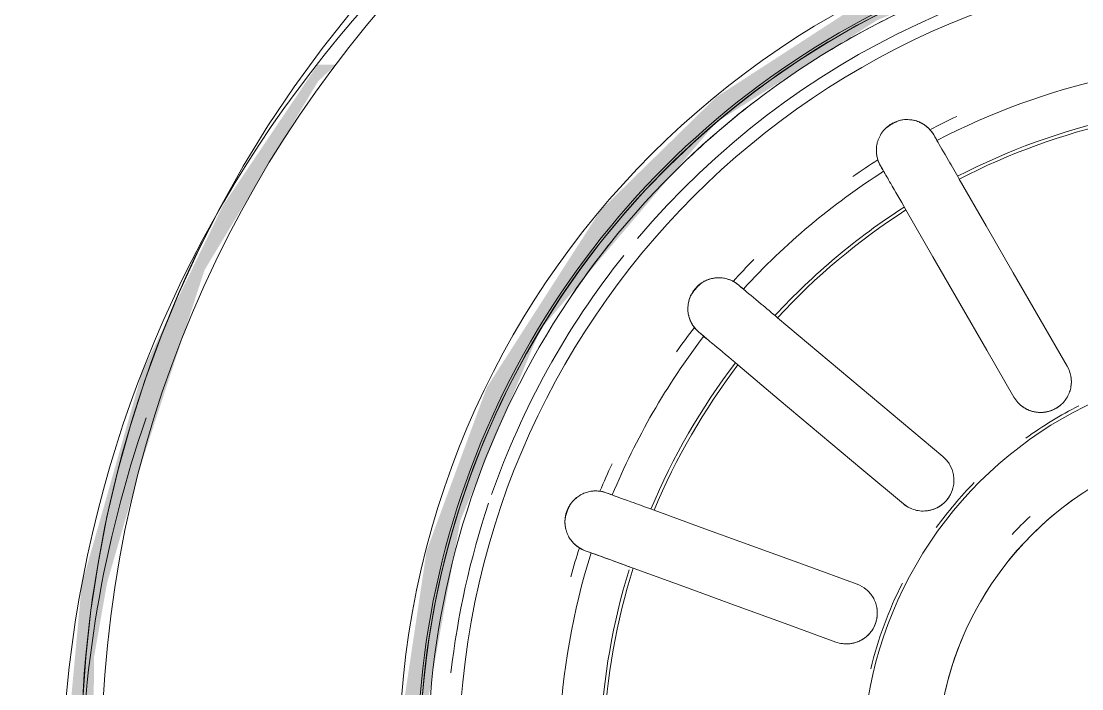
# Model space of a CAD drawing. Header units: millimetres. Extents: x -11245 to 8231, y -22520 to -3800.
# Drawn here: x -7597 to -7545.4, y -15402.1 to -15369.6 of the extents above; entities that cross this region are included whole.
import ezdxf

# ---------------------------------------------------------------- set-up
doc = ezdxf.new("R2010")
doc.units = ezdxf.units.MM
for name, color, linetype, lineweight in [('A-DETL-THIN', 151, 'Continuous', 9), ('A-FLOR-PATT', 8, 'Continuous', 25), ('A-GENM', 13, 'Continuous', 9), ('G-IMPT', 8, 'Continuous', 9)]:
    doc.layers.add(name, color=color, linetype=linetype, lineweight=lineweight)

# ---------------------------------------------------------------- blocks, each defined once
blk = doc.blocks.new('CRT_MGN_COZ_Fogão a lenha completo - CRT_MGN_COZ_Fogão a lenha completo-5005769-PONTOS ELÉTRICOS TÉRREO')
at = {"layer": 'G-IMPT', "flags": 128}
for points in [[(2520.561, -13.683), (2518.76, -12.253), (2516.902, -10.896), (2514.992, -9.615), (2513.033, -8.412), (2511.026, -7.287), (2508.977, -6.244), (2506.887, -5.284), (2504.761, -4.408), (2502.601, -3.617), (2500.411, -2.914), (2498.195, -2.299), (2495.956, -1.773), (2493.698, -1.337), (2491.424, -0.991), (2489.139, -0.737), (2486.845, -0.574)], [(2486.76, -17.098), (2488.393, -17.244), (2490.02, -17.456), (2491.636, -17.732), (2493.24, -18.072), (2494.83, -18.477), (2496.401, -18.944), (2497.953, -19.475), (2499.483, -20.066), (2500.987, -20.719), (2502.464, -21.431), (2503.912, -22.202), (2505.327, -23.029), (2506.709, -23.913), (2508.054, -24.852), (2509.36, -25.843), (2510.625, -26.886), (2511.848, -27.979), (2513.026, -29.119), (2514.158, -30.306), (2515.241, -31.537), (2516.275, -32.811), (2517.256, -34.124), (2518.184, -35.476), (2519.057, -36.864), (2519.875, -38.286), (2520.634, -39.74)], [(2494.315, -25.068), (2494.262, -25.213), (2494.209, -25.358)], [(2497.028, -26.384), (2497.081, -26.239), (2497.134, -26.094)], [(2493.467, -27.399), (2492.567, -29.87), (2491.668, -32.341), (2490.768, -34.812), (2489.869, -37.284)], [(2492.688, -38.31), (2493.587, -35.838), (2494.487, -33.367), (2495.386, -30.896), (2496.286, -28.425)], [(2504.952, -30.607), (2504.853, -30.726), (2504.753, -30.844)], [(2503.358, -32.508), (2501.667, -34.522), (2499.977, -36.537), (2498.286, -38.551), (2496.596, -40.566)], [(2507.051, -32.773), (2507.151, -32.654), (2507.25, -32.536)], [(2498.894, -42.494), (2500.584, -40.48), (2502.275, -38.465), (2503.965, -36.45), (2505.656, -34.436)], [(2513.053, -39.451), (2512.919, -39.528), (2512.785, -39.606)], [(2510.905, -40.691), (2508.627, -42.006), (2506.35, -43.321), (2504.072, -44.636), (2501.795, -45.951)], [(2487.515, -42.613), (2488.127, -42.769), (2488.733, -42.949), (2489.331, -43.154), (2489.92, -43.382), (2490.5, -43.633), (2491.069, -43.908), (2491.627, -44.204), (2492.173, -44.524), (2492.705, -44.864), (2493.223, -45.226), (2493.727, -45.608), (2494.214, -46.01), (2494.686, -46.431), (2495.14, -46.87), (2495.576, -47.328), (2495.993, -47.802), (2496.391, -48.293), (2496.77, -48.799), (2497.127, -49.32)], [(2514.285, -42.204), (2514.419, -42.126), (2514.553, -42.049)], [(2503.295, -48.549), (2505.572, -47.234), (2507.85, -45.919), (2510.127, -44.604), (2512.405, -43.289)]]:
    blk.add_lwpolyline(points, dxfattribs=at)
at = {"layer": 'G-IMPT'}
for centre, radius, start, end in [((2481.925, -58), 58.454, 21.17647, 90), ((2483.925, -58), 57.5, 63.74859, 180), ((2481.925, -58), 57.5, 70.86254, 90), ((2483.925, -58), 56.5, 0, 180), ((2483.925, -58), 42, 0, 180), ((2483.925, -58), 41.108, 360, 180), ((2483.925, -58), 41, 270, 90), ((2483.925, -58), 41, 360, 90), ((2483.925, -58), 40.608, 360, 180), ((2483.925, -58), 39.72, 71.3572, 83.5714), ((2483.925, -58), 39.099, 0, 180), ((2483.925, -58), 39.72, 51.4286, 70.7143), ((2483.925, -58), 34.223, 72.5121, 87.4879), ((2483.925, -58), 34.845, 72.4126, 74.8187), ((2483.925, -58), 40.608, 50.9525, 55.8621), ((2483.925, -58), 32.216, 72.9287, 87.3313), ((2483.925, -58), 34.845, 65.1811, 67.5874), ((2483.925, -58), 32.054, 72.6822, 87.3178), ((2483.925, -58), 34.223, 52.5121, 67.4879), ((2483.925, -58), 39.72, 0, 49.8953), ((2483.925, -58), 32.216, 52.6687, 67.3313), ((2483.925, -58), 32.054, 52.6822, 67.3178), ((2483.925, -58), 34.845, 52.4126, 54.8187), ((2483.925, -58), 40.608, 37.2414, 43.4483), ((2483.925, -58), 34.845, 45.1811, 47.5874), ((2483.925, -58), 34.223, 32.5121, 47.4879), ((2483.925, -58), 32.054, 32.6822, 47.3178), ((2483.925, -58), 32.216, 32.6687, 47.3313), ((2483.925, -58), 40.608, 24.8276, 31.0345), ((2483.925, -58), 34.845, 32.4126, 34.8187), ((2483.925, -58), 19.418, 360, 180), ((2483.925, -58), 19.579, 63.2443, 76.2957), ((2483.925, -58), 15.8, 270, 90), ((2483.925, -58), 19.579, 45.5592, 53.9837), ((2483.925, -58), 34.223, 12.5121, 27.4879), ((2483.925, -58), 34.845, 25.1811, 27.5874), ((2483.925, -58), 32.054, 12.6822, 27.3178), ((2483.925, -58), 32.216, 12.6687, 27.3313), ((2483.925, -58), 16.5, 43.0222, 47.3684), ((2483.925, -58), 19.579, 27, 35.8359)]:
    blk.add_arc(centre, radius, start, end, dxfattribs=at)
for points, knots in [([(2497.134, -26.094), (2497.18, -25.971), (2497.222, -25.778), (2497.227, -25.538), (2497.216, -25.396), (2497.197, -25.287), (2497.17, -25.176), (2497.137, -25.063), (2497.088, -24.938), (2497.02, -24.823), (2496.938, -24.7), (2496.851, -24.584), (2496.737, -24.462), (2496.604, -24.358), (2496.433, -24.268), (2496.232, -24.184), (2496.024, -24.119), (2495.835, -24.079), (2495.666, -24.073), (2495.501, -24.093), (2495.347, -24.13), (2495.207, -24.171), (2495.084, -24.217), (2494.975, -24.276), (2494.877, -24.342), (2494.785, -24.41), (2494.701, -24.48), (2494.601, -24.582), (2494.451, -24.77), (2494.359, -24.944), (2494.315, -25.068)], [-1, -1, -1, -1, -0.888889, -0.833333, -0.805556, -0.777778, -0.75, -0.722222, -0.694444, -0.659722, -0.638889, -0.611111, -0.583333, -0.555556, -0.527778, -0.5, -0.472222, -0.444444, -0.416667, -0.388889, -0.361111, -0.333333, -0.305556, -0.277778, -0.25, -0.222222, -0.194444, -0.166667, -0.111111, 0, 0, 0, 0]), ([(2493.467, -27.399), (2493.657, -26.875), (2493.95, -26.069), (2494.149, -25.524), (2494.209, -25.358)], [-1, -1, -1, -1, -0.4, 0, 0, 0, 0]), ([(2497.028, -26.384), (2496.938, -26.633), (2496.714, -27.25), (2496.413, -28.075), (2496.286, -28.425)], [-1, -1, -1, -1, -0.4, 0, 0, 0, 0]), ([(2507.25, -32.536), (2507.335, -32.436), (2507.44, -32.269), (2507.528, -32.045), (2507.566, -31.908), (2507.585, -31.799), (2507.598, -31.686), (2507.606, -31.568), (2507.602, -31.433), (2507.578, -31.303), (2507.542, -31.159), (2507.501, -31.021), (2507.435, -30.867), (2507.345, -30.724), (2507.216, -30.58), (2507.055, -30.432), (2506.882, -30.3), (2506.718, -30.198), (2506.562, -30.135), (2506.399, -30.097), (2506.243, -30.079), (2506.097, -30.07), (2505.966, -30.071), (2505.843, -30.089), (2505.728, -30.117), (2505.619, -30.15), (2505.515, -30.187), (2505.387, -30.249), (2505.181, -30.374), (2505.035, -30.506), (2504.952, -30.607)], [-1, -1, -1, -1, -0.888889, -0.833333, -0.805556, -0.777778, -0.75, -0.722222, -0.694444, -0.659722, -0.638889, -0.611111, -0.583333, -0.555556, -0.527778, -0.5, -0.472222, -0.444444, -0.416667, -0.388889, -0.361111, -0.333333, -0.305556, -0.277778, -0.25, -0.222222, -0.194444, -0.166667, -0.111111, 0, 0, 0, 0]), ([(2505.819, -30.098), (2505.787, -30.104), (2505.723, -30.119), (2505.634, -30.145), (2505.549, -30.176), (2505.44, -30.223), (2505.312, -30.292), (2505.222, -30.355), (2505.179, -30.388)], [-0.2222222, -0.2222222, -0.2222222, -0.2222222, -0.1944444, -0.1666667, -0.1388889, -0.1111111, -0.0555556, 0, 0, 0, 0]), ([(2503.358, -32.508), (2503.716, -32.081), (2504.267, -31.424), (2504.64, -30.98), (2504.753, -30.844)], [-1, -1, -1, -1, -0.4, 0, 0, 0, 0]), ([(2507.051, -32.773), (2506.881, -32.975), (2506.46, -33.478), (2505.895, -34.151), (2505.656, -34.436)], [-1, -1, -1, -1, -0.4, 0, 0, 0, 0]), ([(2489.869, -37.284), (2489.793, -37.494), (2489.752, -37.808), (2489.824, -38.191), (2489.898, -38.391), (2489.973, -38.539), (2490.062, -38.679), (2490.163, -38.804), (2490.282, -38.921), (2490.414, -39.026), (2490.552, -39.112), (2490.702, -39.184), (2490.862, -39.24), (2491.053, -39.285), (2491.286, -39.303), (2491.55, -39.28), (2491.803, -39.208), (2492.121, -39.06), (2492.456, -38.772), (2492.627, -38.478), (2492.688, -38.31)], [-1, -1, -1, -1, -0.861111, -0.791667, -0.756944, -0.722222, -0.6875, -0.652778, -0.618056, -0.583333, -0.548611, -0.513889, -0.479167, -0.444444, -0.388889, -0.333333, -0.277778, -0.222222, -0.111111, 0, 0, 0, 0]), ([(2489.785, -37.661), (2489.779, -37.725), (2489.775, -37.855), (2489.796, -38.049), (2489.841, -38.239), (2489.934, -38.484), (2490.133, -38.802), (2490.509, -39.121), (2491.016, -39.306), (2491.465, -39.303), (2491.804, -39.21), (2492.041, -39.097), (2492.254, -38.946), (2492.499, -38.699), (2492.629, -38.471), (2492.688, -38.31)], [-0.9166667, -0.9166667, -0.9166667, -0.9166667, -0.875, -0.8333333, -0.7916667, -0.75, -0.6666667, -0.5555556, -0.4444444, -0.3333333, -0.2777778, -0.2222222, -0.1666667, -0.1111111, 0, 0, 0, 0]), ([(2514.553, -42.049), (2514.667, -41.985), (2514.822, -41.864), (2514.982, -41.683), (2515.064, -41.567), (2515.119, -41.472), (2515.17, -41.37), (2515.218, -41.261), (2515.26, -41.134), (2515.282, -41.003), (2515.298, -40.856), (2515.306, -40.711), (2515.297, -40.544), (2515.262, -40.379), (2515.189, -40.199), (2515.089, -40.006), (2514.971, -39.823), (2514.852, -39.671), (2514.727, -39.558), (2514.587, -39.467), (2514.446, -39.396), (2514.313, -39.337), (2514.189, -39.294), (2514.067, -39.269), (2513.95, -39.256), (2513.836, -39.249), (2513.726, -39.249), (2513.584, -39.263), (2513.348, -39.31), (2513.166, -39.384), (2513.053, -39.451)], [-1, -1, -1, -1, -0.888889, -0.833333, -0.805556, -0.777778, -0.75, -0.722222, -0.694444, -0.659722, -0.638889, -0.611111, -0.583333, -0.555556, -0.527778, -0.5, -0.472222, -0.444444, -0.416667, -0.388889, -0.361111, -0.333333, -0.305556, -0.277778, -0.25, -0.222222, -0.194444, -0.166667, -0.111111, 0, 0, 0, 0]), ([(2510.905, -40.691), (2511.387, -40.413), (2512.13, -39.984), (2512.632, -39.694), (2512.785, -39.606)], [-1, -1, -1, -1, -0.4, 0, 0, 0, 0]), ([(2496.596, -40.566), (2496.452, -40.737), (2496.307, -41.018), (2496.243, -41.403), (2496.245, -41.616), (2496.264, -41.781), (2496.3, -41.943), (2496.352, -42.095), (2496.424, -42.246), (2496.513, -42.39), (2496.612, -42.518), (2496.729, -42.636), (2496.86, -42.744), (2497.024, -42.852), (2497.236, -42.948), (2497.493, -43.017), (2497.755, -43.036), (2498.105, -43.006), (2498.518, -42.849), (2498.779, -42.631), (2498.894, -42.494)], [-1, -1, -1, -1, -0.861111, -0.791667, -0.756944, -0.722222, -0.6875, -0.652778, -0.618056, -0.583333, -0.548611, -0.513889, -0.479167, -0.444444, -0.388889, -0.333333, -0.277778, -0.222222, -0.111111, 0, 0, 0, 0]), ([(2514.808, -41.863), (2514.848, -41.827), (2514.926, -41.749), (2515.016, -41.636), (2515.081, -41.537), (2515.126, -41.459), (2515.167, -41.375), (2515.193, -41.315), (2515.205, -41.284)], [-1, -1, -1, -1, -0.9444444, -0.8888889, -0.8611111, -0.8333333, -0.8055556, -0.7777778, -0.7777778, -0.7777778, -0.7777778]), ([(2496.332, -42.034), (2496.391, -42.2), (2496.569, -42.511), (2496.982, -42.858), (2497.405, -43.01), (2497.755, -43.038), (2497.93, -43.021), (2498.015, -43.006)], [-0.6666667, -0.6666667, -0.6666667, -0.6666667, -0.5555556, -0.4444444, -0.3333333, -0.2777778, -0.2222222, -0.2222222, -0.2222222, -0.2222222]), ([(2514.285, -42.204), (2514.056, -42.336), (2513.488, -42.664), (2512.727, -43.103), (2512.405, -43.289)], [-1, -1, -1, -1, -0.4, 0, 0, 0, 0]), ([(2501.795, -45.951), (2501.601, -46.063), (2501.368, -46.278), (2501.177, -46.617), (2501.106, -46.818), (2501.067, -46.979), (2501.045, -47.144), (2501.043, -47.305), (2501.059, -47.471), (2501.092, -47.636), (2501.142, -47.791), (2501.211, -47.942), (2501.298, -48.088), (2501.415, -48.245), (2501.582, -48.408), (2501.799, -48.561), (2502.039, -48.669), (2502.378, -48.76), (2502.82, -48.754), (2503.139, -48.638), (2503.295, -48.549)], [-1, -1, -1, -1, -0.861111, -0.791667, -0.756944, -0.722222, -0.6875, -0.652778, -0.618056, -0.583333, -0.548611, -0.513889, -0.479167, -0.444444, -0.388889, -0.333333, -0.277778, -0.222222, -0.111111, 0, 0, 0, 0]), ([(2501.487, -46.186), (2501.442, -46.231), (2501.356, -46.329), (2501.246, -46.49), (2501.159, -46.665), (2501.073, -46.912), (2501.021, -47.284), (2501.104, -47.77), (2501.373, -48.237), (2501.719, -48.524), (2502.039, -48.67), (2502.293, -48.736), (2502.553, -48.757), (2502.726, -48.741), (2502.811, -48.726)], [-0.9166667, -0.9166667, -0.9166667, -0.9166667, -0.875, -0.8333333, -0.7916667, -0.75, -0.6666667, -0.5555556, -0.4444444, -0.3333333, -0.2777778, -0.2222222, -0.1666667, -0.1111111, -0.1111111, -0.1111111, -0.1111111])]:
    blk.add_open_spline(points, degree=3, knots=knots, dxfattribs=at)
for points in [[(2496.943, -24.705), (2496.919, -24.672), (2496.866, -24.605), (2496.774, -24.506), (2496.667, -24.41), (2496.546, -24.322), (2496.404, -24.239), (2496.24, -24.168), (2496.068, -24.117), (2495.906, -24.089), (2495.757, -24.079), (2495.613, -24.083), (2495.479, -24.099), (2495.395, -24.117), (2495.355, -24.127)], [(2494.454, -24.784), (2494.429, -24.824), (2494.38, -24.911), (2494.335, -25.013), (2494.315, -25.068)], [(2494.664, -24.52), (2494.623, -24.561), (2494.546, -24.648), (2494.482, -24.738), (2494.454, -24.784)], [(2494.315, -25.068), (2494.219, -25.333), (2493.982, -25.983), (2493.681, -26.809), (2493.522, -27.247)], [(2494.315, -25.068), (2494.267, -25.2), (2494.213, -25.348), (2494.155, -25.508)], [(2497.134, -26.094), (2497.154, -26.039), (2497.186, -25.932), (2497.204, -25.834), (2497.21, -25.787)], [(2497.21, -25.787), (2497.218, -25.734), (2497.227, -25.624), (2497.224, -25.508), (2497.219, -25.45)], [(2496.974, -26.534), (2497.032, -26.374), (2497.086, -26.226), (2497.134, -26.094)], [(2505.179, -30.388), (2505.142, -30.417), (2505.066, -30.482), (2504.99, -30.563), (2504.952, -30.607)], [(2507.545, -31.166), (2507.534, -31.126), (2507.508, -31.045), (2507.455, -30.921), (2507.387, -30.794), (2507.304, -30.67), (2507.198, -30.543), (2507.068, -30.42), (2506.925, -30.314), (2506.782, -30.232), (2506.645, -30.171), (2506.508, -30.126), (2506.377, -30.095), (2506.292, -30.083), (2506.251, -30.079)], [(2504.952, -30.607), (2504.861, -30.715), (2504.76, -30.836), (2504.651, -30.967)], [(2507.427, -32.274), (2507.452, -32.226), (2507.498, -32.127), (2507.535, -32.016), (2507.55, -31.96)], [(2506.949, -32.895), (2507.059, -32.764), (2507.16, -32.644), (2507.25, -32.536)], [(2507.25, -32.536), (2507.288, -32.491), (2507.354, -32.401), (2507.405, -32.315), (2507.427, -32.274)], [(2513.673, -39.256), (2513.614, -39.261), (2513.499, -39.278), (2513.392, -39.306), (2513.341, -39.323)], [(2513.053, -39.451), (2512.931, -39.521), (2512.795, -39.6), (2512.647, -39.685)], [(2513.341, -39.323), (2513.297, -39.337), (2513.203, -39.372), (2513.103, -39.422), (2513.053, -39.451)], [(2515.238, -40.313), (2515.222, -40.262), (2515.185, -40.159), (2515.106, -39.999), (2515.007, -39.85), (2514.936, -39.766), (2514.9, -39.727)], [(2496.596, -40.566), (2496.513, -40.665), (2496.443, -40.774), (2496.388, -40.892)], [(2514.147, -42.284), (2514.295, -42.198), (2514.431, -42.12), (2514.553, -42.049)], [(2514.553, -42.049), (2514.603, -42.02), (2514.696, -41.958), (2514.773, -41.895), (2514.808, -41.863)]]:
    blk.add_open_spline(points, degree=3, dxfattribs=at)
blk = doc.blocks.new('CRT_MGN_COZ_Fogão a lenha completo - CRT_MGN_COZ_Fogão a lenha completo-V30-PONTOS ELÉTRICOS TÉRREO')
at = {"layer": 'G-IMPT', "flags": 128}
for points in [[(2520.561, -13.683), (2518.76, -12.253), (2516.902, -10.896), (2514.992, -9.615), (2513.033, -8.412), (2511.026, -7.287), (2508.977, -6.244), (2506.887, -5.284), (2504.761, -4.408), (2502.601, -3.617), (2500.411, -2.914), (2498.195, -2.299), (2495.956, -1.773), (2493.698, -1.337), (2491.424, -0.991), (2489.139, -0.737), (2486.845, -0.574)], [(2486.76, -17.098), (2488.393, -17.244), (2490.02, -17.456), (2491.636, -17.732), (2493.24, -18.072), (2494.83, -18.477), (2496.401, -18.944), (2497.953, -19.475), (2499.483, -20.066), (2500.987, -20.719), (2502.464, -21.431), (2503.912, -22.202), (2505.327, -23.029), (2506.709, -23.913), (2508.054, -24.852), (2509.36, -25.843), (2510.625, -26.886), (2511.848, -27.979), (2513.026, -29.119), (2514.158, -30.306), (2515.241, -31.537), (2516.275, -32.811), (2517.256, -34.124), (2518.184, -35.476), (2519.057, -36.864), (2519.875, -38.286), (2520.634, -39.74)], [(2494.315, -25.068), (2494.262, -25.213), (2494.209, -25.358)], [(2497.028, -26.384), (2497.081, -26.239), (2497.134, -26.094)], [(2493.467, -27.399), (2492.567, -29.87), (2491.668, -32.341), (2490.768, -34.812), (2489.869, -37.284)], [(2492.688, -38.31), (2493.587, -35.838), (2494.487, -33.367), (2495.386, -30.896), (2496.286, -28.425)], [(2504.952, -30.607), (2504.853, -30.726), (2504.753, -30.844)], [(2503.358, -32.508), (2501.667, -34.522), (2499.977, -36.537), (2498.286, -38.551), (2496.596, -40.566)], [(2507.051, -32.773), (2507.151, -32.654), (2507.25, -32.536)], [(2498.894, -42.494), (2500.584, -40.48), (2502.275, -38.465), (2503.965, -36.45), (2505.656, -34.436)], [(2513.053, -39.451), (2512.919, -39.528), (2512.785, -39.606)], [(2510.905, -40.691), (2508.627, -42.006), (2506.35, -43.321), (2504.072, -44.636), (2501.795, -45.951)], [(2487.515, -42.613), (2488.127, -42.769), (2488.733, -42.949), (2489.331, -43.154), (2489.92, -43.382), (2490.5, -43.633), (2491.069, -43.908), (2491.627, -44.204), (2492.173, -44.524), (2492.705, -44.864), (2493.223, -45.226), (2493.727, -45.608), (2494.214, -46.01), (2494.686, -46.431), (2495.14, -46.87), (2495.576, -47.328), (2495.993, -47.802), (2496.391, -48.293), (2496.77, -48.799), (2497.127, -49.32)], [(2514.285, -42.204), (2514.419, -42.126), (2514.553, -42.049)], [(2503.295, -48.549), (2505.572, -47.234), (2507.85, -45.919), (2510.127, -44.604), (2512.405, -43.289)]]:
    blk.add_lwpolyline(points, dxfattribs=at)
at = {"layer": 'G-IMPT'}
for centre, radius, start, end in [((2481.925, -58), 58.454, 21.17647, 90), ((2483.925, -58), 57.5, 63.74859, 180), ((2481.925, -58), 57.5, 70.86254, 90), ((2483.925, -58), 56.5, 0, 180), ((2483.925, -58), 42, 0, 180), ((2483.925, -58), 41.108, 360, 180), ((2483.925, -58), 41, 270, 90), ((2483.925, -58), 41, 360, 90), ((2483.925, -58), 40.608, 360, 180), ((2483.925, -58), 39.72, 71.3572, 83.5714), ((2483.925, -58), 39.099, 0, 180), ((2483.925, -58), 39.72, 51.4286, 70.7143), ((2483.925, -58), 34.223, 72.5121, 87.4879), ((2483.925, -58), 34.845, 72.4126, 74.8187), ((2483.925, -58), 40.608, 50.9525, 55.8621), ((2483.925, -58), 32.216, 72.9287, 87.3313), ((2483.925, -58), 34.845, 65.1811, 67.5874), ((2483.925, -58), 32.054, 72.6822, 87.3178), ((2483.925, -58), 34.223, 52.5121, 67.4879), ((2483.925, -58), 39.72, 0, 49.8953), ((2483.925, -58), 32.216, 52.6687, 67.3313), ((2483.925, -58), 32.054, 52.6822, 67.3178), ((2483.925, -58), 34.845, 52.4126, 54.8187), ((2483.925, -58), 40.608, 37.2414, 43.4483), ((2483.925, -58), 34.845, 45.1811, 47.5874), ((2483.925, -58), 34.223, 32.5121, 47.4879), ((2483.925, -58), 32.054, 32.6822, 47.3178), ((2483.925, -58), 32.216, 32.6687, 47.3313), ((2483.925, -58), 40.608, 24.8276, 31.0345), ((2483.925, -58), 34.845, 32.4126, 34.8187), ((2483.925, -58), 19.418, 360, 180), ((2483.925, -58), 19.579, 63.2443, 76.2957), ((2483.925, -58), 15.8, 270, 90), ((2483.925, -58), 19.579, 45.5592, 53.9837), ((2483.925, -58), 34.223, 12.5121, 27.4879), ((2483.925, -58), 34.845, 25.1811, 27.5874), ((2483.925, -58), 32.054, 12.6822, 27.3178), ((2483.925, -58), 32.216, 12.6687, 27.3313), ((2483.925, -58), 16.5, 43.0222, 47.3684), ((2483.925, -58), 19.579, 27, 35.8359)]:
    blk.add_arc(centre, radius, start, end, dxfattribs=at)
for points, knots in [([(2497.134, -26.094), (2497.18, -25.971), (2497.222, -25.778), (2497.227, -25.538), (2497.216, -25.396), (2497.197, -25.287), (2497.17, -25.176), (2497.137, -25.063), (2497.088, -24.938), (2497.02, -24.823), (2496.938, -24.7), (2496.851, -24.584), (2496.737, -24.462), (2496.604, -24.358), (2496.433, -24.268), (2496.232, -24.184), (2496.024, -24.119), (2495.835, -24.079), (2495.666, -24.073), (2495.501, -24.093), (2495.347, -24.13), (2495.207, -24.171), (2495.084, -24.217), (2494.975, -24.276), (2494.877, -24.342), (2494.785, -24.41), (2494.701, -24.48), (2494.601, -24.582), (2494.451, -24.77), (2494.359, -24.944), (2494.315, -25.068)], [-1, -1, -1, -1, -0.888889, -0.833333, -0.805556, -0.777778, -0.75, -0.722222, -0.694444, -0.659722, -0.638889, -0.611111, -0.583333, -0.555556, -0.527778, -0.5, -0.472222, -0.444444, -0.416667, -0.388889, -0.361111, -0.333333, -0.305556, -0.277778, -0.25, -0.222222, -0.194444, -0.166667, -0.111111, 0, 0, 0, 0]), ([(2493.467, -27.399), (2493.657, -26.875), (2493.95, -26.069), (2494.149, -25.524), (2494.209, -25.358)], [-1, -1, -1, -1, -0.4, 0, 0, 0, 0]), ([(2497.028, -26.384), (2496.938, -26.633), (2496.714, -27.25), (2496.413, -28.075), (2496.286, -28.425)], [-1, -1, -1, -1, -0.4, 0, 0, 0, 0]), ([(2507.25, -32.536), (2507.335, -32.436), (2507.44, -32.269), (2507.528, -32.045), (2507.566, -31.908), (2507.585, -31.799), (2507.598, -31.686), (2507.606, -31.568), (2507.602, -31.433), (2507.578, -31.303), (2507.542, -31.159), (2507.501, -31.021), (2507.435, -30.867), (2507.345, -30.724), (2507.216, -30.58), (2507.055, -30.432), (2506.882, -30.3), (2506.718, -30.198), (2506.562, -30.135), (2506.399, -30.097), (2506.243, -30.079), (2506.097, -30.07), (2505.966, -30.071), (2505.843, -30.089), (2505.728, -30.117), (2505.619, -30.15), (2505.515, -30.187), (2505.387, -30.249), (2505.181, -30.374), (2505.035, -30.506), (2504.952, -30.607)], [-1, -1, -1, -1, -0.888889, -0.833333, -0.805556, -0.777778, -0.75, -0.722222, -0.694444, -0.659722, -0.638889, -0.611111, -0.583333, -0.555556, -0.527778, -0.5, -0.472222, -0.444444, -0.416667, -0.388889, -0.361111, -0.333333, -0.305556, -0.277778, -0.25, -0.222222, -0.194444, -0.166667, -0.111111, 0, 0, 0, 0]), ([(2505.819, -30.098), (2505.787, -30.104), (2505.723, -30.119), (2505.634, -30.145), (2505.549, -30.176), (2505.44, -30.223), (2505.312, -30.292), (2505.222, -30.355), (2505.179, -30.388)], [-0.2222222, -0.2222222, -0.2222222, -0.2222222, -0.1944444, -0.1666667, -0.1388889, -0.1111111, -0.0555556, 0, 0, 0, 0]), ([(2503.358, -32.508), (2503.716, -32.081), (2504.267, -31.424), (2504.64, -30.98), (2504.753, -30.844)], [-1, -1, -1, -1, -0.4, 0, 0, 0, 0]), ([(2507.051, -32.773), (2506.881, -32.975), (2506.46, -33.478), (2505.895, -34.151), (2505.656, -34.436)], [-1, -1, -1, -1, -0.4, 0, 0, 0, 0]), ([(2489.869, -37.284), (2489.793, -37.494), (2489.752, -37.808), (2489.824, -38.191), (2489.898, -38.391), (2489.973, -38.539), (2490.062, -38.679), (2490.163, -38.804), (2490.282, -38.921), (2490.414, -39.026), (2490.552, -39.112), (2490.702, -39.184), (2490.862, -39.24), (2491.053, -39.285), (2491.286, -39.303), (2491.55, -39.28), (2491.803, -39.208), (2492.121, -39.06), (2492.456, -38.772), (2492.627, -38.478), (2492.688, -38.31)], [-1, -1, -1, -1, -0.861111, -0.791667, -0.756944, -0.722222, -0.6875, -0.652778, -0.618056, -0.583333, -0.548611, -0.513889, -0.479167, -0.444444, -0.388889, -0.333333, -0.277778, -0.222222, -0.111111, 0, 0, 0, 0]), ([(2489.785, -37.661), (2489.779, -37.725), (2489.775, -37.855), (2489.796, -38.049), (2489.841, -38.239), (2489.934, -38.484), (2490.133, -38.802), (2490.509, -39.121), (2491.016, -39.306), (2491.465, -39.303), (2491.804, -39.21), (2492.041, -39.097), (2492.254, -38.946), (2492.499, -38.699), (2492.629, -38.471), (2492.688, -38.31)], [-0.9166667, -0.9166667, -0.9166667, -0.9166667, -0.875, -0.8333333, -0.7916667, -0.75, -0.6666667, -0.5555556, -0.4444444, -0.3333333, -0.2777778, -0.2222222, -0.1666667, -0.1111111, 0, 0, 0, 0]), ([(2514.553, -42.049), (2514.667, -41.985), (2514.822, -41.864), (2514.982, -41.683), (2515.064, -41.567), (2515.119, -41.472), (2515.17, -41.37), (2515.218, -41.261), (2515.26, -41.134), (2515.282, -41.003), (2515.298, -40.856), (2515.306, -40.711), (2515.297, -40.544), (2515.262, -40.379), (2515.189, -40.199), (2515.089, -40.006), (2514.971, -39.823), (2514.852, -39.671), (2514.727, -39.558), (2514.587, -39.467), (2514.446, -39.396), (2514.313, -39.337), (2514.189, -39.294), (2514.067, -39.269), (2513.95, -39.256), (2513.836, -39.249), (2513.726, -39.249), (2513.584, -39.263), (2513.348, -39.31), (2513.166, -39.384), (2513.053, -39.451)], [-1, -1, -1, -1, -0.888889, -0.833333, -0.805556, -0.777778, -0.75, -0.722222, -0.694444, -0.659722, -0.638889, -0.611111, -0.583333, -0.555556, -0.527778, -0.5, -0.472222, -0.444444, -0.416667, -0.388889, -0.361111, -0.333333, -0.305556, -0.277778, -0.25, -0.222222, -0.194444, -0.166667, -0.111111, 0, 0, 0, 0]), ([(2510.905, -40.691), (2511.387, -40.413), (2512.13, -39.984), (2512.632, -39.694), (2512.785, -39.606)], [-1, -1, -1, -1, -0.4, 0, 0, 0, 0]), ([(2496.596, -40.566), (2496.452, -40.737), (2496.307, -41.018), (2496.243, -41.403), (2496.245, -41.616), (2496.264, -41.781), (2496.3, -41.943), (2496.352, -42.095), (2496.424, -42.246), (2496.513, -42.39), (2496.612, -42.518), (2496.729, -42.636), (2496.86, -42.744), (2497.024, -42.852), (2497.236, -42.948), (2497.493, -43.017), (2497.755, -43.036), (2498.105, -43.006), (2498.518, -42.849), (2498.779, -42.631), (2498.894, -42.494)], [-1, -1, -1, -1, -0.861111, -0.791667, -0.756944, -0.722222, -0.6875, -0.652778, -0.618056, -0.583333, -0.548611, -0.513889, -0.479167, -0.444444, -0.388889, -0.333333, -0.277778, -0.222222, -0.111111, 0, 0, 0, 0]), ([(2514.808, -41.863), (2514.848, -41.827), (2514.926, -41.749), (2515.016, -41.636), (2515.081, -41.537), (2515.126, -41.459), (2515.167, -41.375), (2515.193, -41.315), (2515.205, -41.284)], [-1, -1, -1, -1, -0.9444444, -0.8888889, -0.8611111, -0.8333333, -0.8055556, -0.7777778, -0.7777778, -0.7777778, -0.7777778]), ([(2496.332, -42.034), (2496.391, -42.2), (2496.569, -42.511), (2496.982, -42.858), (2497.405, -43.01), (2497.755, -43.038), (2497.93, -43.021), (2498.015, -43.006)], [-0.6666667, -0.6666667, -0.6666667, -0.6666667, -0.5555556, -0.4444444, -0.3333333, -0.2777778, -0.2222222, -0.2222222, -0.2222222, -0.2222222]), ([(2514.285, -42.204), (2514.056, -42.336), (2513.488, -42.664), (2512.727, -43.103), (2512.405, -43.289)], [-1, -1, -1, -1, -0.4, 0, 0, 0, 0]), ([(2501.795, -45.951), (2501.601, -46.063), (2501.368, -46.278), (2501.177, -46.617), (2501.106, -46.818), (2501.067, -46.979), (2501.045, -47.144), (2501.043, -47.305), (2501.059, -47.471), (2501.092, -47.636), (2501.142, -47.791), (2501.211, -47.942), (2501.298, -48.088), (2501.415, -48.245), (2501.582, -48.408), (2501.799, -48.561), (2502.039, -48.669), (2502.378, -48.76), (2502.82, -48.754), (2503.139, -48.638), (2503.295, -48.549)], [-1, -1, -1, -1, -0.861111, -0.791667, -0.756944, -0.722222, -0.6875, -0.652778, -0.618056, -0.583333, -0.548611, -0.513889, -0.479167, -0.444444, -0.388889, -0.333333, -0.277778, -0.222222, -0.111111, 0, 0, 0, 0]), ([(2501.487, -46.186), (2501.442, -46.231), (2501.356, -46.329), (2501.246, -46.49), (2501.159, -46.665), (2501.073, -46.912), (2501.021, -47.284), (2501.104, -47.77), (2501.373, -48.237), (2501.719, -48.524), (2502.039, -48.67), (2502.293, -48.736), (2502.553, -48.757), (2502.726, -48.741), (2502.811, -48.726)], [-0.9166667, -0.9166667, -0.9166667, -0.9166667, -0.875, -0.8333333, -0.7916667, -0.75, -0.6666667, -0.5555556, -0.4444444, -0.3333333, -0.2777778, -0.2222222, -0.1666667, -0.1111111, -0.1111111, -0.1111111, -0.1111111])]:
    blk.add_open_spline(points, degree=3, knots=knots, dxfattribs=at)
for points in [[(2496.943, -24.705), (2496.919, -24.672), (2496.866, -24.605), (2496.774, -24.506), (2496.667, -24.41), (2496.546, -24.322), (2496.404, -24.239), (2496.24, -24.168), (2496.068, -24.117), (2495.906, -24.089), (2495.757, -24.079), (2495.613, -24.083), (2495.479, -24.099), (2495.395, -24.117), (2495.355, -24.127)], [(2494.454, -24.784), (2494.429, -24.824), (2494.38, -24.911), (2494.335, -25.013), (2494.315, -25.068)], [(2494.664, -24.52), (2494.623, -24.561), (2494.546, -24.648), (2494.482, -24.738), (2494.454, -24.784)], [(2494.315, -25.068), (2494.219, -25.333), (2493.982, -25.983), (2493.681, -26.809), (2493.522, -27.247)], [(2494.315, -25.068), (2494.267, -25.2), (2494.213, -25.348), (2494.155, -25.508)], [(2497.134, -26.094), (2497.154, -26.039), (2497.186, -25.932), (2497.204, -25.834), (2497.21, -25.787)], [(2497.21, -25.787), (2497.218, -25.734), (2497.227, -25.624), (2497.224, -25.508), (2497.219, -25.45)], [(2496.974, -26.534), (2497.032, -26.374), (2497.086, -26.226), (2497.134, -26.094)], [(2505.179, -30.388), (2505.142, -30.417), (2505.066, -30.482), (2504.99, -30.563), (2504.952, -30.607)], [(2507.545, -31.166), (2507.534, -31.126), (2507.508, -31.045), (2507.455, -30.921), (2507.387, -30.794), (2507.304, -30.67), (2507.198, -30.543), (2507.068, -30.42), (2506.925, -30.314), (2506.782, -30.232), (2506.645, -30.171), (2506.508, -30.126), (2506.377, -30.095), (2506.292, -30.083), (2506.251, -30.079)], [(2504.952, -30.607), (2504.861, -30.715), (2504.76, -30.836), (2504.651, -30.967)], [(2507.427, -32.274), (2507.452, -32.226), (2507.498, -32.127), (2507.535, -32.016), (2507.55, -31.96)], [(2506.949, -32.895), (2507.059, -32.764), (2507.16, -32.644), (2507.25, -32.536)], [(2507.25, -32.536), (2507.288, -32.491), (2507.354, -32.401), (2507.405, -32.315), (2507.427, -32.274)], [(2513.673, -39.256), (2513.614, -39.261), (2513.499, -39.278), (2513.392, -39.306), (2513.341, -39.323)], [(2513.053, -39.451), (2512.931, -39.521), (2512.795, -39.6), (2512.647, -39.685)], [(2513.341, -39.323), (2513.297, -39.337), (2513.203, -39.372), (2513.103, -39.422), (2513.053, -39.451)], [(2515.238, -40.313), (2515.222, -40.262), (2515.185, -40.159), (2515.106, -39.999), (2515.007, -39.85), (2514.936, -39.766), (2514.9, -39.727)], [(2496.596, -40.566), (2496.513, -40.665), (2496.443, -40.774), (2496.388, -40.892)], [(2514.147, -42.284), (2514.295, -42.198), (2514.431, -42.12), (2514.553, -42.049)], [(2514.553, -42.049), (2514.603, -42.02), (2514.696, -41.958), (2514.773, -41.895), (2514.808, -41.863)]]:
    blk.add_open_spline(points, degree=3, dxfattribs=at)

msp = doc.modelspace()

# ---------------------------------------------------------------- hatches: boundary and pattern name
at = {"layer": 'A-FLOR-PATT', "lineweight": 9}
h = msp.add_hatch(dxfattribs=at)
h.set_pattern_fill('FP_1', color=9, style=0, pattern_type=2)
h.set_pattern_definition([(0, (0, 0), (609.6, 152.4), [25.146, -432.054, 25.146, -432.054, -2438.4]), (0, (0, 0), (609.6, 152.4), [-914.4, 25.146, -889.254, 25.146, -432.054, -1066.8]), (0, (0, 0), (609.6, 152.4), [-2286, 25.146, -279.654, 25.146, -736.854]), (120, (228.6, 76.2), (-436.7823, 451.7291), [25.146, -432.054, 25.146, -432.054, -2438.4]), (120, (228.6, 76.2), (-436.7823, 451.7291), [-914.4, 25.146, -889.254, 25.146, -432.054, -1066.8]), (120, (228.6, 76.2), (-436.7823, 451.7291), [-2286, 25.146, -279.654, 25.146, -736.854]), (240, (304.8, 381), (-172.8177, -604.1291), [25.146, -432.054, 25.146, -432.054, -2438.4]), (240, (304.8, 381), (-172.8177, -604.1291), [-914.4, 25.146, -889.254, 25.146, -432.054, -1066.8]), (240, (304.8, 381), (-172.8177, -604.1291), [-2286, 25.146, -279.654, 25.146, -736.854])])
h.paths.add_polyline_path([(-7253.156, -5639.186), (-7250.914, -5640.48), (-7252.12, -5639.615)])
h.paths.add_polyline_path([(-7254.62, -5635.651), (-7253.95, -5638.151), (-7254.084, -5636.945), (-7254.45, -5636.062)])
h.paths.add_polyline_path([(-11044.62, -19319.651), (-7944.62, -19319.651), (-7944.62, -17819.651), (-7954.62, -17819.651), (-7954.62, -17359.651), (-7944.62, -17359.651), (-7944.62, -17039.651), (-7954.62, -17039.651), (-7954.62, -16739.651), (-7944.62, -16739.651), (-7944.62, -16439.651), (-7964.62, -16439.651), (-7964.613, -16039.651), (-7944.62, -16039.651), (-7944.62, -16034.651), (-7964.62, -16034.651), (-7964.613, -15634.651), (-7944.62, -15634.651), (-7944.62, -15589.651), (-7964.62, -15589.651), (-7964.613, -15189.651), (-7944.62, -15189.651), (-7944.62, -15184.651), (-7964.62, -15184.651), (-7964.613, -14784.651), (-7944.62, -14784.651), (-7944.62, -14739.651), (-7964.62, -14739.651), (-7964.613, -14339.651), (-7944.62, -14339.651), (-7944.62, -14334.651), (-7964.62, -14334.651), (-7964.613, -13934.651), (-7944.62, -13934.651), (-7944.62, -13889.651), (-7605.159, -13889.651), (-7507.12, -13833.048), (-7507.12, -13889.651), (-7455.159, -13889.651), (-7357.12, -13833.048), (-7357.12, -13889.651), (-7244.62, -13889.651), (-7244.62, -13464.151), (-7270.502, -13460.743), (-7294.62, -13450.753), (-7315.331, -13434.861), (-7331.223, -13414.151), (-7341.213, -13390.033), (-7344.62, -13364.151), (-7341.213, -13338.269), (-7331.223, -13314.151), (-7315.331, -13293.44), (-7294.62, -13277.548), (-7270.502, -13267.558), (-7244.62, -13264.151), (-7244.62, -13088.651), (-7254.62, -13088.651), (-7254.62, -12988.651), (-7244.62, -12988.651), (-7244.62, -8790.651), (-7254.62, -8790.651), (-7254.62, -8690.651), (-7244.62, -8690.651), (-7244.62, -8355.151), (-7270.502, -8351.743), (-7294.62, -8341.753), (-7315.331, -8325.861), (-7331.223, -8305.151), (-7341.213, -8281.033), (-7344.62, -8255.151), (-7341.213, -8229.269), (-7331.223, -8205.151), (-7315.331, -8184.44), (-7294.62, -8168.548), (-7270.502, -8158.558), (-7244.62, -8155.151), (-7244.62, -8139.651), (-7254.62, -8139.651), (-7253.95, -5539.651), (-7244.62, -5539.651), (-7244.62, -5299.651), (-7044.62, -5299.651), (-7041.213, -5273.769), (-7031.223, -5249.651), (-7015.205, -5228.844), (-6994.62, -5213.048), (-6970.502, -5203.058), (-6944.62, -5199.651), (-6918.738, -5203.058), (-6894.62, -5213.048), (-6873.909, -5228.94), (-6858.018, -5249.651), (-6848.027, -5273.769), (-6844.62, -5299.651), (-6663.62, -5299.651), (-6663.62, -5289.651), (-6563.62, -5289.651), (-6563.62, -5299.651), (-3065.62, -5299.291), (-3065.62, -5289.651), (-2965.62, -5289.651), (-2965.62, -5299.651), (-2784.62, -5299.651), (-2781.213, -5273.769), (-2771.223, -5249.651), (-2755.331, -5228.94), (-2734.62, -5213.048), (-2710.502, -5203.058), (-2684.62, -5199.651), (-2658.738, -5203.058), (-2634.62, -5213.048), (-2613.909, -5228.94), (-2598.018, -5249.651), (-2588.027, -5273.769), (-2584.62, -5299.651), (-2524.62, -5299.651), (-2524.62, -3999.651), (-2584.62, -3999.651), (-2584.62, -3939.651), (-7042.12, -3939.651), (-7042.12, -3859.651), (-2584.62, -3859.651), (-2584.62, -3799.651), (-7044.62, -3799.651), (-7044.62, -3999.651), (-7244.62, -3999.651), (-7244.62, -3799.651), (-11044.62, -3799.651), (-11044.62, -3999.651), (-11244.62, -3999.651), (-11244.62, -7934.651), (-11044.62, -7934.651), (-11044.62, -8134.651), (-11244.62, -8134.651), (-11244.62, -11579.651), (-11044.62, -11579.651), (-11044.62, -11779.651), (-11244.62, -11779.651), (-11244.62, -15224.651), (-11044.62, -15224.651), (-11044.62, -15424.651), (-11244.62, -15424.651), (-11244.62, -19119.651), (-11044.62, -19119.651)])
h.paths.add_polyline_path([(-7504.62, -15607.726), (-7490.696, -15606.479), (-7477.518, -15602.997), (-7466.256, -15598.006), (-7455.502, -15591.067), (-7446.37, -15582.947), (-7438.697, -15573.749), (-7431.713, -15561.904), (-7427.342, -15550.895), (-7424.393, -15537.501), (-7424.486, -15531.805), (-7425.973, -15541.09), (-7429.275, -15553.452), (-7434.39, -15564.922), (-7440.362, -15574.336), (-7448.816, -15584.001), (-7459.509, -15592.725), (-7470.234, -15598.897), (-7480.561, -15602.997), (-7493.322, -15605.885), (-7504.62, -15607.637)])
h.paths.add_polyline_path([(-7684.62, -15607.226), (-7688.516, -15607.215), (-7689.699, -15606.86)])
h.paths.add_polyline_path([(-7684.62, -15607.726), (-7684.62, -15606.479), (-7697.291, -15605.71), (-7710.012, -15602.563), (-7723.009, -15596.847), (-7732.231, -15590.984), (-7741.896, -15582.529), (-7750.15, -15572.538), (-7756.792, -15561.112), (-7760.865, -15550.88), (-7763.788, -15537.95), (-7765.531, -15528.983), (-7764.374, -15540.65), (-7760.894, -15553.82), (-7755.901, -15565.09), (-7749.439, -15575.239), (-7740.489, -15585.302), (-7730.389, -15593.487), (-7719.658, -15599.697), (-7709.341, -15603.849), (-7697.291, -15606.729), (-7686.878, -15607.637)])
h.paths.add_polyline_path([(-7502.363, -15607.637), (-7504.62, -15607.226), (-7501.738, -15607.476)])
h.paths.add_polyline_path([(-7459.654, -15594.023), (-7459.509, -15593.178), (-7459.509, -15593.905)])
h.paths.add_polyline_path([(-7449.68, -15586.16), (-7450.117, -15585.687), (-7448.725, -15585.086)])
h.paths.add_polyline_path([(-7434.002, -15566.274), (-7434.184, -15565.335), (-7433.592, -15565.335)])
h.paths.add_polyline_path([(-7426.721, -15548.695), (-7427.25, -15548.236), (-7426.639, -15548.236)])
h.paths.add_polyline_path([(-7764.735, -15532.076), (-7765.37, -15528.1), (-7765.12, -15526.726), (-7764.753, -15531.817)])
h.paths.add_polyline_path([(-7536.62, -15466.18), (-7525.879, -15465.184), (-7515.504, -15462.232), (-7505.848, -15457.424), (-7497.24, -15450.924), (-7489.163, -15441.771), (-7483.935, -15432.968), (-7479.95, -15421.82), (-7478.415, -15413.119), (-7478.415, -15402.332), (-7481.001, -15389.929), (-7485.131, -15380.169), (-7491.017, -15371.242), (-7486.922, -15377.508), (-7483.935, -15383.747), (-7481.001, -15392.79), (-7479.586, -15403.117), (-7480.12, -15405.726), (-7479.763, -15410.939), (-7481.082, -15418.973), (-7483.126, -15423.722), (-7487.089, -15433.781), (-7488.583, -15435.469), (-7489.973, -15438.706), (-7496.455, -15446.186), (-7503.298, -15451.311), (-7516.071, -15459.007), (-7520.623, -15460.008), (-7531.407, -15461.985), (-7531.578, -15462.652), (-7552.234, -15460.052), (-7558.273, -15458.54), (-7565.086, -15455.326), (-7567.392, -15453.058), (-7578.777, -15444.239), (-7585.351, -15435.469), (-7589.939, -15426.136), (-7591.127, -15420.492), (-7593.529, -15407.726), (-7593.505, -15403.883), (-7593.477, -15400.513), (-7592.843, -15396.901), (-7591.127, -15390.959), (-7588.094, -15381.671), (-7584.657, -15375.982), (-7582.572, -15372.499), (-7581.708, -15371.677), (-7582.584, -15371.677), (-7587.197, -15378.53), (-7591.127, -15386.61), (-7594.079, -15396.985), (-7595.074, -15407.726), (-7594.079, -15418.467), (-7591.127, -15428.842), (-7585.444, -15439.775), (-7579.444, -15447.48), (-7571.846, -15454.373), (-7562.675, -15460.052), (-7552.617, -15463.948), (-7542.014, -15465.93)])
h.paths.add_polyline_path([(-7536.62, -15447.726), (-7527.357, -15446.666), (-7517.901, -15443.261), (-7510.589, -15438.616), (-7504.781, -15433.055), (-7499.409, -15425.082), (-7496.547, -15418.226), (-7494.85, -15410.116), (-7494.98, -15400.513), (-7496.719, -15392.634), (-7501.21, -15383.242), (-7506.083, -15376.947), (-7511.933, -15371.747), (-7519.537, -15367.357), (-7527.888, -15364.644), (-7536.62, -15363.726), (-7547.002, -15365.083), (-7555.339, -15368.182), (-7563.163, -15373.246), (-7568.808, -15378.768), (-7574.344, -15387.384), (-7577.277, -15395.344), (-7578.558, -15403.883), (-7577.875, -15413.39), (-7575.109, -15422.414), (-7570.783, -15430.085), (-7564.267, -15437.268), (-7557.555, -15442.094), (-7548.74, -15445.886), (-7540.273, -15447.528), (-7538.84, -15447.605)])
h.paths.add_polyline_path([(-7534.4, -15446.666), (-7543.253, -15446.186), (-7555.232, -15441.992), (-7562.347, -15437.352), (-7568.631, -15430.968), (-7573.831, -15422.941), (-7577.089, -15410.607), (-7577.381, -15403.527), (-7575.637, -15393.872), (-7571.751, -15384.588), (-7563.163, -15374.477), (-7555.339, -15369.516), (-7547.589, -15366.22), (-7534.4, -15364.786), (-7521.444, -15367.638), (-7510.565, -15374.378), (-7503.686, -15381.348), (-7499.43, -15389.038), (-7497.276, -15394.862), (-7495.62, -15405.726), (-7497.766, -15418.068), (-7501.567, -15426.528), (-7506.666, -15433.373), (-7512.816, -15438.832), (-7520.219, -15443.067), (-7528.455, -15445.691), (-7531.473, -15446.186)])
h.paths.add_polyline_path([(-7492.577, -15369.363), (-7498.556, -15363.435), (-7497.24, -15365.288), (-7493.422, -15368.735)])
h.paths.add_polyline_path([(-7572.3, -15361.456), (-7564.148, -15356.454), (-7571.846, -15361.079)])
h.paths.add_polyline_path([(-7505.611, -15358.19), (-7511.436, -15355.015), (-7505.848, -15358.096)])
h.paths.add_polyline_path([(-7502.363, -15205.814), (-7499.541, -15206.592), (-7503.246, -15205.975)])
h.paths.add_polyline_path([(-7424.867, -15286.726), (-7423.62, -15286.726), (-7424.867, -15272.801), (-7428.349, -15259.623), (-7433.477, -15248.117), (-7440.349, -15237.518), (-7448.751, -15228.15), (-7457.597, -15220.803), (-7468.683, -15214.169), (-7480.45, -15209.447), (-7493.845, -15206.499), (-7504.62, -15205.975), (-7504.62, -15206.972), (-7491.949, -15207.742), (-7479.144, -15210.92), (-7467.847, -15215.699), (-7457.009, -15222.468), (-7447.344, -15230.922), (-7439.09, -15240.914), (-7432.449, -15252.339), (-7428.349, -15262.666), (-7425.603, -15274.224), (-7424.867, -15280.45)])
h.paths.add_polyline_path([(-7765.531, -15284.468), (-7765.081, -15286.186), (-7765.466, -15284.827)])
h.paths.add_polyline_path([(-7765.054, -15286.726), (-7764.374, -15286.726), (-7763.604, -15274.055), (-7760.554, -15261.597), (-7755.646, -15249.953), (-7748.175, -15238.223), (-7740.424, -15229.45), (-7730.432, -15221.195), (-7719.007, -15214.554), (-7709.341, -15210.641), (-7697.122, -15207.709), (-7686.878, -15205.814), (-7698.789, -15207.021), (-7711.416, -15210.342), (-7722.984, -15215.445), (-7733.257, -15222.004), (-7743.196, -15230.857), (-7751.381, -15240.957), (-7757.001, -15250.407), (-7761.885, -15262.508), (-7764.623, -15274.055), (-7765.37, -15286.726), (-7765.12, -15286.726)])
h.paths.add_polyline_path([(-7689.97, -15206.611), (-7685.874, -15205.997), (-7688.078, -15206.475)])
h.paths.add_polyline_path([(-7684.62, -15166.726), (-7684.62, -15166.479), (-7690.302, -15166.503)])
h.paths.add_polyline_path([(-7536.62, -15026.18), (-7525.879, -15025.184), (-7514.116, -15021.62), (-7505.654, -15017.292), (-7497.24, -15010.924), (-7489.166, -15001.775), (-7483.91, -14992.91), (-7480.398, -14983.722), (-7478.415, -14973.119), (-7478.415, -14962.332), (-7480.398, -14951.729), (-7484.294, -14941.671), (-7489.973, -14932.499), (-7498.556, -14923.435), (-7507.425, -14917.149), (-7515.504, -14913.219), (-7525.879, -14910.267), (-7536.62, -14909.272), (-7547.361, -14910.267), (-7559.014, -14913.783), (-7567.536, -14918.126), (-7577.336, -14925.863), (-7584.074, -14933.677), (-7589.33, -14942.542), (-7593.29, -14953.631), (-7594.825, -14962.332), (-7594.825, -14973.119), (-7592.239, -14985.522), (-7588.129, -14995.248), (-7583.267, -15002.952), (-7574.684, -15012.017), (-7565.815, -15018.302), (-7557.736, -15022.232), (-7547.361, -15025.184), (-7542.014, -15025.93)])
h.paths.add_polyline_path([(-7531.578, -15024.652), (-7554.255, -15022.012), (-7563.082, -15018.302), (-7571.846, -15012.642), (-7577.759, -15007.106), (-7579.818, -15004.632), (-7581.18, -15002.952), (-7583.953, -14998.498), (-7589.859, -14988.333), (-7592.239, -14980.662), (-7593.595, -14970), (-7593.44, -14966.164), (-7593.459, -14962.332), (-7592.158, -14954.478), (-7588.946, -14944.864), (-7583.936, -14935.759), (-7576.662, -14927.041), (-7569.378, -14920.955), (-7559.431, -14915.4), (-7554.255, -14913.63), (-7541.833, -14911.467), (-7541.161, -14910.842), (-7520.623, -14913.443), (-7515.504, -14914.684), (-7505.784, -14919.689), (-7497.691, -14925.972), (-7491.966, -14932.499), (-7490.488, -14934.671), (-7488.935, -14936.954), (-7486.528, -14941.671), (-7482.415, -14949.767), (-7481.167, -14956.985), (-7479.829, -14966.33), (-7480.1, -14967.826), (-7479.769, -14972.939), (-7480.607, -14977.027), (-7482.113, -14982.492), (-7485.471, -14993.078), (-7490.98, -15002.011), (-7498.158, -15009.901), (-7505.848, -15015.809), (-7515.504, -15020.755), (-7523.277, -15023.189), (-7531.469, -15024.226), (-7531.528, -15024.455)])
h.paths.add_polyline_path([(-7536.62, -15009.726), (-7526.238, -15008.366), (-7518.008, -15005.315), (-7510.743, -15000.741), (-7504.879, -14995.176), (-7499.946, -14988.136), (-7496.547, -14980.226), (-7494.85, -14972.116), (-7494.98, -14962.513), (-7497.226, -14953.312), (-7501.21, -14945.242), (-7506.795, -14938.235), (-7513.19, -14932.931), (-7520.623, -14928.94), (-7527.888, -14926.644), (-7536.62, -14925.726), (-7547.002, -14927.083), (-7555.232, -14930.126), (-7563.342, -14935.398), (-7569.316, -14941.437), (-7574.367, -14949.435), (-7577.277, -14957.344), (-7578.558, -14965.452), (-7578.067, -14974.521), (-7575.087, -14984.46), (-7570.769, -14992.103), (-7564.267, -14999.268), (-7557.03, -15004.373), (-7549.173, -15007.765), (-7540.864, -15009.496)])
h.paths.add_polyline_path([(-7534.4, -15008.666), (-7541.161, -15008.285), (-7551.327, -15005.742), (-7559.629, -15001.661), (-7568.631, -14992.968), (-7573.831, -14984.941), (-7577.089, -14972.607), (-7577.62, -14967.726), (-7575.637, -14955.872), (-7571.751, -14946.588), (-7565.593, -14939.043), (-7559.937, -14934.29), (-7551.417, -14929.533), (-7538.84, -14926.786), (-7525.651, -14928.22), (-7517.901, -14931.516), (-7510.772, -14936.202), (-7503.905, -14943.039), (-7498.251, -14953.948), (-7496.335, -14961.156), (-7495.86, -14972.159), (-7499.43, -14984.414), (-7503.98, -14992.538), (-7510.894, -14999.352), (-7516.047, -15002.953), (-7525.991, -15007.287), (-7532.23, -15008.31)])
h.paths.add_polyline_path([(-9338.771, -12639.651), (-9954.483, -12639.651), (-9961.644, -12579.899), (-9964.275, -12550.623), (-9965.645, -12519.514), (-9965.396, -12494.655), (-9962.233, -12455.641), (-9955.933, -12391.455), (-9955.52, -12363.929), (-9956.905, -12297.499), (-9956.125, -12270.424), (-9953.709, -12241.428), (-9949.539, -12214.298), (-9941.474, -12178.747), (-9927.253, -12126.134), (-9916.55, -12082.438), (-9912.101, -12057.024), (-9908.459, -12023.202), (-9906.262, -11981.806), (-9905.553, -11938.544), (-9906.436, -11871.654), (-9912.434, -11591.235), (-9911.826, -11508.231), (-9909.26, -11352.01), (-9910.77, -11307.955), (-9913.906, -11271.091), (-9919.145, -11233.677), (-9926.132, -11198.484), (-9934.675, -11165.564), (-9970.388, -11041.426), (-9985.002, -10977.584), (-9997.248, -10914.581), (-10010.349, -10842.489), (-10029.996, -11062.452), (-10043, -11222.359), (-10046.618, -11290.42), (-10048.57, -11370.992), (-10049.422, -11505.667), (-10049.31, -12001.065), (-10047.542, -12066.103), (-10043.318, -12127.456), (-10036.375, -12199.501), (-10030.582, -12258.75), (-10028.915, -12299.907), (-10028.921, -12351.775), (-10029.342, -12416.828), (-10027.558, -12487.777), (-10026.468, -12559.033), (-10027.287, -12599.144), (-10029.114, -12639.651), (-10398.926, -12639.651), (-10403.119, -12559.033), (-10403.621, -12508.153), (-10401.837, -12380.248), (-10400.327, -12235.584), (-10401.115, -12127.456), (-10404.023, -12022.534), (-10409.73, -11879.085), (-10416.254, -11763.999), (-10422.358, -11658.976), (-10424.563, -11581.055), (-10427.914, -11348.628), (-10428.372, -11195.388), (-10427.361, -11144.37), (-10424.19, -11131.939), (-10421.033, -11122.228), (-10418.248, -11102.102), (-10417.555, -11077.155), (-10416.396, -11044.639), (-10412.096, -10978.567), (-10408.892, -10885.673), (-10406.154, -10833.252), (-10407.746, -10784.868), (-10409.293, -10728.777), (-10409.082, -10688.101), (-10407.21, -10551.035), (-10406.056, -10275.718), (-10404.455, -10091.414), (-10406.096, -9997.038), (-10410.918, -9849.149), (-10419.572, -9639.651), (-10029.64, -9639.651), (-10027.866, -9647.061), (-10025.631, -9669.191), (-10020.197, -9768.701), (-10018.352, -9801.493), (-10012.961, -9849.149), (-10009.638, -9873.463), (-10003.613, -9854.925), (-9996.047, -9827.044), (-9990.497, -9798.572), (-9984.291, -9754.099), (-9977.354, -9705.692), (-9966.885, -9639.651), (-9079.53, -9639.651), (-9081.81, -9677.369), (-9102.388, -9950.639), (-9106.463, -10038.671), (-9108.141, -10104.608), (-9107.982, -10165.897), (-9105.402, -10412.112), (-9103.898, -10619.845), (-9102.32, -10731.618), (-9103.443, -10759.87), (-9106.803, -10831.462), (-9105.929, -10850.75), (-9104.371, -10861.812), (-9096.327, -10896.803), (-9095.218, -10904.552), (-9092.541, -10976.922), (-9089.683, -10997.541), (-9082.877, -11029.569), (-9080.847, -11048.327), (-9079.919, -11071.397), (-9078.107, -11093.081), (-9074.001, -11108.937), (-9067.863, -11118.791), (-9058.107, -11130.601), (-9055.413, -11135.998), (-9052.992, -11143.347), (-9045.153, -11040.051), (-9041.997, -10970.661), (-9040.386, -10883.97), (-9039.753, -10709.504), (-9040.245, -10256.768), (-9041.698, -10213.199), (-9045.922, -10151.845), (-9051.611, -10091.895), (-9058.658, -10020.551), (-9060.325, -9979.395), (-9060.319, -9927.526), (-9059.898, -9862.474), (-9061.683, -9791.524), (-9062.772, -9720.269), (-9061.953, -9680.158), (-9060.127, -9639.651), (-8690.315, -9639.651), (-8686.121, -9720.269), (-8685.619, -9771.149), (-8687.403, -9899.054), (-8688.913, -10043.718), (-8688.125, -10151.845), (-8685.217, -10256.768), (-8679.51, -10400.217), (-8672.986, -10515.303), (-8666.882, -10620.326), (-8664.677, -10698.247), (-8661.326, -10930.674), (-8660.868, -11083.913), (-8661.955, -11135.321), (-8665.05, -11147.362), (-8668.208, -11157.073), (-8670.992, -11177.199), (-8671.685, -11202.147), (-8672.844, -11234.662), (-8677.144, -11300.735), (-8680.348, -11393.629), (-8683.086, -11446.049), (-8681.494, -11494.433), (-8679.948, -11550.525), (-8680.158, -11591.2), (-8682.03, -11728.266), (-8683.184, -12003.583), (-8684.785, -12187.888), (-8683.19, -12280.631), (-8678.322, -12430.153), (-8669.668, -12639.651), (-9059.6, -12639.651), (-9061.374, -12632.24), (-9063.609, -12610.111), (-9069.043, -12510.601), (-9070.888, -12477.808), (-9076.279, -12430.153), (-9089.42, -12339.508), (-9096.208, -12296.061), (-9099.013, -12214.673), (-9101.781, -12069.376), (-9103.159, -11922.931), (-9103.622, -11912.3), (-9110.471, -11989.033), (-9117.82, -12090.79), (-9120.622, -12152.057), (-9121.714, -12215.102), (-9120.75, -12286.006), (-9117.735, -12355.638), (-9115.244, -12421.336), (-9114.824, -12458.206), (-9115.646, -12504.233), (-9118.375, -12553.43), (-9121.249, -12579.899), (-9125.996, -12608.428), (-9133.285, -12639.651), (-9288.619, -12639.651)])
h.paths.add_polyline_path([(-11104.62, -7932.151), (-11184.62, -7932.151), (-11184.62, -4002.151), (-11104.62, -4002.151), (-11104.62, -7910.185)])
h.paths.add_polyline_path([(-2444.62, -5299.651), (-2384.62, -5299.651), (-2384.62, -3999.651), (-2444.62, -3999.651), (-2444.62, -5289.651)])
h.paths.add_polyline_path([(-8229.414, -3939.651), (-11042.12, -3939.651), (-11042.12, -3859.651), (-7247.12, -3859.651), (-7247.12, -3939.651), (-8052.88, -3939.651)])

# ---------------------------------------------------------------- linework, layer by layer
at = {"layer": 'A-DETL-THIN'}
msp.add_arc((-5253.315, -15838.651), 3239.863, 130.202579, 229.797421, dxfattribs=at)

# ---------------------------------------------------------------- block references
at = {"layer": 'A-GENM', "color": 55, "rotation": 89.99999999999928}
for name in ['CRT_MGN_COZ_Fogão a lenha completo - CRT_MGN_COZ_Fogão a lenha completo-5005769-PONTOS ELÉTRICOS TÉRREO', 'CRT_MGN_COZ_Fogão a lenha completo - CRT_MGN_COZ_Fogão a lenha completo-V30-PONTOS ELÉTRICOS TÉRREO']:
    msp.add_blockref(name, (-7594.62, -17889.651), dxfattribs=at)

doc.saveas('drawing.dxf')
